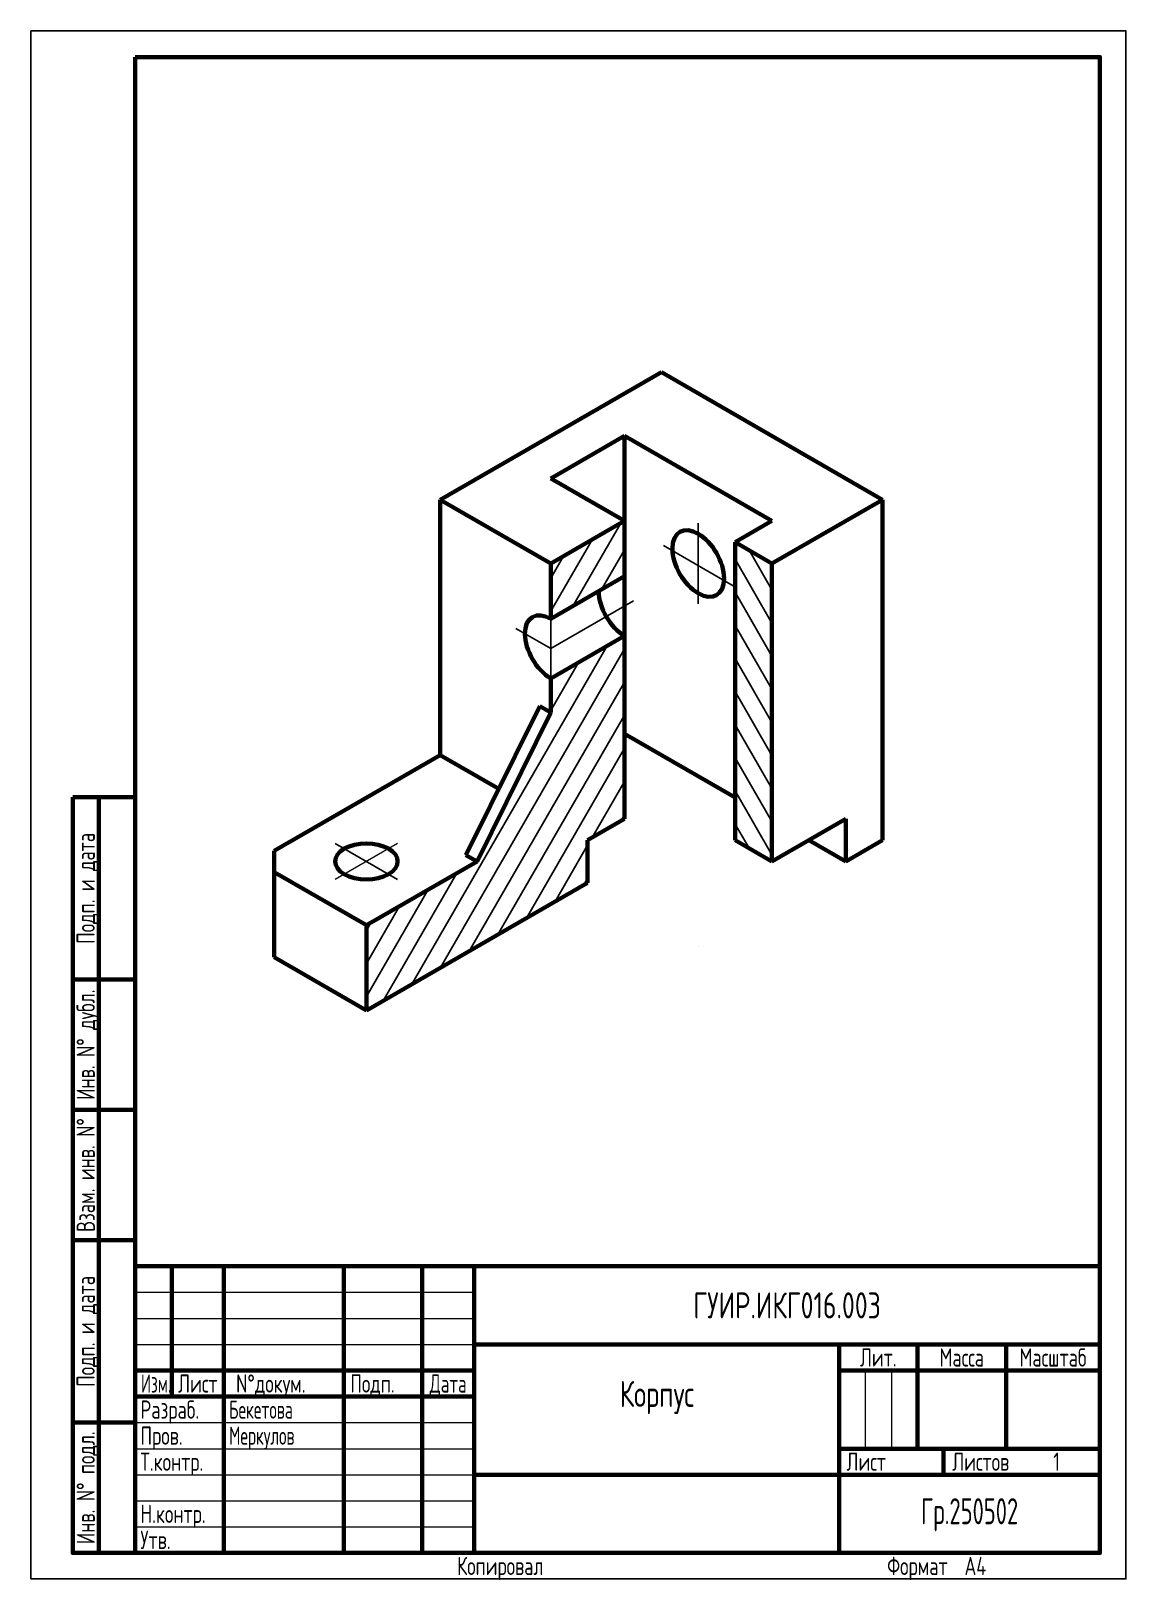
# Paper-space layout 'А4' of a CAD drawing. Header units: millimetres. Extents: x -3 to 207, y -3 to 294.
# The model-space entities are those that its viewports show. They can reach past a viewport. Long polylines and large blocks are cut down to what shows.
import ezdxf
from ezdxf.enums import TextEntityAlignment as Align

# ---------------------------------------------------------------- set-up
doc = ezdxf.new("R2010")
doc.units = ezdxf.units.MM
doc.linetypes.add('CENTER2', pattern=[28.575, 19.05, -3.175, 3.175, -3.175])
doc.linetypes.add('осевая2', pattern=[28.575, 19.05, -3.175, 3.175, -3.175])
doc.layers.add('1-оси', color=50, linetype='осевая2')
doc.layers.add('2-штриховка', color=7, linetype='Continuous', true_color=0x00c7c7)
for name, color, linetype, lineweight in [('PV-21B', 7, 'Continuous', 60), ('ОСИ', 1, 'CENTER2', 20), ('РАМКА', 7, 'Continuous', 60)]:
    doc.layers.add(name, color=color, linetype=linetype, lineweight=lineweight)
doc.layers.add('VPORTS', color=3, linetype='Continuous', plot=False)
doc.styles.add('СПДС', font='geniso.shx', dxfattribs={"width": 0.8})

# ---------------------------------------------------------------- blocks, each defined once
blk = doc.blocks.new('*U2')
at = {"color": 0, "linetype": 'Continuous', "lineweight": 25}
blk.add_lwpolyline([(-210, 0), (0, 0), (0, 297), (-210, 297)], close=True, dxfattribs=at)
at = {"color": 0, "linetype": 'Continuous', "lineweight": -2}
for points in [[(-190, 292), (-5, 292), (-5, 5), (-190, 5)], [(-202, 150), (-197, 150), (-197, 115), (-202, 115)], [(-197, 115), (-190, 115), (-190, 150), (-197, 150)], [(-202, 115), (-197, 115), (-197, 90), (-202, 90)], [(-197, 115), (-190, 115), (-190, 90), (-197, 90)], [(-202, 90), (-197, 90), (-197, 65), (-202, 65)], [(-197, 90), (-190, 90), (-190, 65), (-197, 65)], [(-202, 65), (-197, 65), (-197, 30), (-202, 30)], [(-197, 30), (-190, 30), (-190, 65), (-197, 65)], [(-202, 30), (-197, 30), (-197, 5), (-202, 5)], [(-197, 30), (-190, 30), (-190, 5), (-197, 5)]]:
    blk.add_lwpolyline(points, close=True, dxfattribs=at)
at = {"color": 0, "linetype": 'Continuous', "lineweight": 20, "style": 'СПДС', "width": 0.8}
for s, p in [('Подп. и дата', (-199.5, 132.5)), ('Инв. N%%D дубл.', (-199.5, 102.5)), ('Взам. инв. N%%D', (-199.5, 77.5)), ('Подп. и дата', (-199.5, 47.5)), ('Инв. N%%D подл.', (-199.5, 17.5))]:
    blk.add_text(s, height=3.5, rotation=90, dxfattribs=at).set_placement(p, align=Align.MIDDLE_CENTER)
blk = doc.blocks.new('*U3')
at = {"color": 0, "linetype": 'Continuous', "lineweight": -2}
for p, q in [((-178, 55), (-178, 30)), ((-168, 55), (-168, 0)), ((-145, 55), (-145, 0)), ((-130, 55), (-130, 0)), ((-120, 55), (-120, 0)), ((-120, 40), (0, 40)), ((-50, 40), (-50, 0)), ((-35, 40), (-35, 20)), ((-18, 40), (-18, 20)), ((-185, 35), (-120, 35)), ((0, 35), (-50, 35)), ((-185, 30), (-120, 30)), ((0, 20), (-50, 20)), ((-30, 20), (-30, 15)), ((0, 15), (-120, 15))]:
    blk.add_line(p, q, dxfattribs=at)
at = {"color": 0, "linetype": 'Continuous', "lineweight": 20}
for p, q in [((-185, 50), (-120, 50)), ((-185, 45), (-120, 45)), ((-185, 40), (-120, 40)), ((-45, 35), (-45, 20)), ((-40, 35), (-40, 20)), ((-185, 25), (-120, 25)), ((-185, 20), (-120, 20)), ((-185, 15), (-120, 15)), ((-185, 10), (-120, 10)), ((-185, 5), (-120, 5))]:
    blk.add_line(p, q, dxfattribs=at)
at = {"color": 0, "linetype": 'Continuous', "lineweight": -2}
blk.add_lwpolyline([(-185, 55), (0, 55), (0, 0), (-185, 0)], close=True, dxfattribs=at)
at = {"color": 0, "linetype": 'Continuous', "lineweight": 20, "style": 'СПДС'}
for s, width, p in [('Лит.', 0.8, (-42.5, 37.5)), ('Масса', 0.8, (-26.5, 37.5)), ('Масштаб', 0.8, (-9, 37.5)), ('Изм.', 0.7, (-181, 32.5)), ('Лист', 0.8, (-173, 32.5)), ('N%%Dдокум.', 0.8, (-159, 32.5)), ('Подп.', 0.8, (-139.5, 32.5)), ('Дата', 0.75, (-125, 32.5)), ('Лист', 0.8, (-44.82, 17.5)), ('Листов', 0.8, (-22.86, 17.5)), ('Копировал', 0.8, (-115, -2.5)), ('Формат', 0.8, (-35, -2.5))]:
    blk.add_text(s, height=3.5, dxfattribs=dict(at, width=width)).set_placement(p, align=Align.MIDDLE_CENTER)
at = {"color": 0, "linetype": 'Continuous', "lineweight": 20, "style": 'СПДС', "flags": 8}
for tag, height, width, p in [('IZM1', 3.5, 0.8, (-181.5, 50.75)), ('LIST1', 3.5, 0.8, (-173, 50.75)), ('NDOC1', 3.5, 0.7, (-157, 50.75)), ('DAT1', 3.5, 0.6, (-125, 50.75)), ('IZM2', 3.5, 0.8, (-181.5, 45.75)), ('LIST2', 3.5, 0.8, (-173, 45.75)), ('NDOC2', 3.5, 0.7, (-157, 45.75)), ('DAT2', 3.5, 0.6, (-125, 45.75)), ('OBOZNACHEN', 5, 0.8, (-60, 45)), ('IZM3', 3.5, 0.8, (-181.5, 40.75)), ('LIST3', 3.5, 0.8, (-173, 40.75)), ('NDOC3', 3.5, 0.7, (-157, 40.75)), ('DAT3', 3.5, 0.6, (-125, 40.75)), ('IZM4', 3.5, 0.8, (-181.5, 35.75)), ('LIST4', 3.5, 0.8, (-173, 35.75)), ('NDOC4', 3.5, 0.7, (-157, 35.75)), ('DAT4', 3.5, 0.6, (-125, 35.75)), ('NAME-PRODUKT1', 3.5, 0.8, (-85, 32.5)), ('NAME-PRODUKT2', 3.5, 0.8, (-85, 28)), ('DATE1', 3.5, 0.6, (-125, 25.75)), ('NAME-PRODUKT3', 3.5, 0.8, (-85, 23.5)), ('DATE2', 3.5, 0.6, (-125, 20.75)), ('DATE3', 3.5, 0.6, (-125, 15.75)), ('NAME-DOCUMENT', 3.5, 0.8, (-84.97, 16.5)), ('DATE4', 3.5, 0.6, (-125, 10.75)), ('NAME-MAT1', 3.5, 0.8, (-85, 10)), ('DATE5', 3.5, 0.6, (-125, 5.75)), ('NAME-MAT2', 3.5, 0.8, (-85, 5.5)), ('ORGANIZATION', 5, 0.7, (-25, 5.5)), ('ORGANIZATION1', 3.5, 0.8, (-25, 8)), ('ORGANIZATION2', 3.5, 0.8, (-25, 3)), ('DATE6', 3.5, 0.6, (-125, 0.75)), ('NAME-MAT3', 3.5, 0.8, (-85, 1))]:
    blk.add_attdef(tag, text='', height=height, dxfattribs=dict(at, width=width)).set_placement(p, align=Align.CENTER)
for tag, p, width in [('JOB1', (-184, 25.75), 0.8), ('NAME1', (-167, 25.75), 0.7), ('JOB2', (-184, 20.75), 0.8), ('NAME2', (-167, 20.75), 0.7), ('JOB3', (-184, 15.75), 0.8), ('NAME3', (-167, 15.75), 0.7), ('JOB4', (-184, 10.75), 0.8), ('NAME4', (-167, 10.75), 0.7), ('JOB5', (-184, 5.75), 0.8), ('NAME5', (-167, 5.75), 0.7), ('JOB6', (-184, 0.75), 0.8), ('NAME6', (-167, 0.75), 0.7), ('FORMAT', (-25.97, -4.25), 0.8)]:
    blk.add_attdef(tag, p, '', height=3.5, dxfattribs=dict(at, width=width))
at = {"color": 0, "linetype": 'Continuous', "lineweight": 20, "style": 'СПДС', "width": 0.8, "flags": 8}
for tag, p in [('STAGE', (-47.5, 27.5)), ('MASSA', (-26.5, 27.5)), ('SCALE', (-9, 27.5)), ('LIST', (-35, 17.5)), ('LISTS', (-8.32, 17.5))]:
    blk.add_attdef(tag, text='', height=3.5, dxfattribs=at).set_placement(p, align=Align.MIDDLE_CENTER)
blk = doc.blocks.new('*U25')
at = {"layer": 'PV-21B'}
for p, q in [((203.9, 268.15, 472.06), (223.9, 288.15, 512.06)), ((223.9, 288.15, 512.06), (233.9, 268.15, 502.06)), ((263.9, 268.15, 532.06), (223.9, 288.15, 512.06)), ((173.9, 283.15, 457.06), (172.24, 281.49, 453.72)), ((203.9, 268.15, 472.06), (173.9, 283.15, 457.06)), ((165.57, 274.82, 440.39), (172.24, 281.49, 453.72)), ((172.24, 281.49, 453.72), (180.57, 264.82, 445.39)), ((165.57, 274.82, 440.39), (173.9, 258.15, 432.06)), ((247.24, 261.49, 508.72), (240.57, 274.82, 515.39)), ((240.57, 274.82, 515.39), (253.9, 268.15, 522.06)), ((203.9, 268.15, 472.06), (209.2, 257.56, 466.76)), ((229.57, 263.82, 493.39), (233.9, 268.15, 502.06)), ((233.9, 268.15, 502.06), (247.24, 261.49, 508.72)), ((247.24, 261.49, 508.72), (253.9, 268.15, 522.06)), ((253.9, 268.15, 522.06), (267.24, 241.49, 508.72)), ((283.9, 228.15, 512.06), (263.9, 268.15, 532.06)), ((173.9, 258.15, 432.06), (180.57, 264.82, 445.39)), ((180.57, 264.82, 445.39), (200.57, 254.82, 455.39)), ((242.9, 257.15, 500.06), (229.57, 263.82, 493.39)), ((222.24, 256.49, 478.72), (224.9, 259.15, 484.06)), ((224.9, 259.15, 484.06), (238.24, 252.49, 490.72)), ((247.24, 261.49, 508.72), (242.9, 257.15, 500.06)), ((213.9, 238.15, 452.06), (173.9, 258.15, 432.06)), ((199.57, 256.82, 456.39), (221.24, 258.49, 479.72)), ((200.57, 254.82, 455.39), (199.57, 256.82, 456.39)), ((200.57, 254.82, 455.39), (222.24, 256.49, 478.72)), ((222.24, 256.49, 478.72), (221.24, 258.49, 479.72)), ((238.24, 252.49, 490.72), (242.9, 257.15, 500.06)), ((238.24, 252.49, 490.72), (223.9, 238.15, 462.06)), ((230.57, 244.82, 475.39), (240.57, 224.82, 465.39)), ((237.24, 221.49, 458.72), (260.57, 244.82, 505.39)), ((260.57, 244.82, 505.39), (263.9, 238.15, 502.06)), ((267.24, 241.49, 508.72), (260.57, 244.82, 505.39)), ((217.24, 241.49, 458.72), (213.9, 238.15, 452.06)), ((223.9, 238.15, 462.06), (217.24, 241.49, 458.72)), ((263.9, 238.15, 502.06), (240.57, 214.82, 455.39)), ((263.9, 238.15, 502.06), (283.9, 228.15, 512.06)), ((257.24, 201.49, 458.72), (283.9, 228.15, 512.06)), ((240.57, 214.82, 455.39), (237.24, 221.49, 458.72)), ((240.57, 214.82, 455.39), (253.9, 208.15, 462.06)), ((250.57, 204.82, 455.39), (247.24, 211.49, 458.72)), ((253.9, 208.15, 462.06), (250.57, 204.82, 455.39)), ((250.57, 204.82, 455.39), (257.24, 201.49, 458.72))]:
    blk.add_line(p, q, dxfattribs=at)
at = {"layer": 'PV-21B', "extrusion": (0.57735, 0.57735, -0.57735)}
for centre, major_axis, start_param, end_param in [((185.57, 269.82, 455.39), (4.24, -4.24), -3.926991, 2.356194), ((227.24, 261.49, 488.72), (0, 4.95, 4.95), -2.356194, 0.785398), ((253.9, 248.15, 502.06), (0, -4.95, -4.95), -3.926991, 2.356194)]:
    blk.add_ellipse(centre, major_axis=major_axis, ratio=0.57735, start_param=start_param, end_param=end_param, dxfattribs=at)
at = {"layer": 'PV-21B', "extrusion": (-0.57735, -0.57735, 0.57735)}
blk.add_ellipse((240.57, 254.82, 495.39), major_axis=(0, -4.95, -4.95), ratio=0.57735, start_param=-2.356194, end_param=-0.785398, dxfattribs=at)
blk = doc.blocks.new('*U26')
at = {"layer": 'PV-21B'}
for p, q in [((203.9, 268.15, 472.06), (223.9, 288.15, 512.06)), ((223.9, 288.15, 512.06), (233.9, 268.15, 502.06)), ((263.9, 268.15, 532.06), (223.9, 288.15, 512.06)), ((173.9, 283.15, 457.06), (172.24, 281.49, 453.72)), ((203.9, 268.15, 472.06), (173.9, 283.15, 457.06)), ((165.57, 274.82, 440.39), (172.24, 281.49, 453.72)), ((172.24, 281.49, 453.72), (180.57, 264.82, 445.39)), ((165.57, 274.82, 440.39), (173.9, 258.15, 432.06)), ((247.24, 261.49, 508.72), (240.57, 274.82, 515.39)), ((240.57, 274.82, 515.39), (253.9, 268.15, 522.06)), ((203.9, 268.15, 472.06), (209.2, 257.56, 466.76)), ((229.57, 263.82, 493.39), (233.9, 268.15, 502.06)), ((233.9, 268.15, 502.06), (247.24, 261.49, 508.72)), ((247.24, 261.49, 508.72), (253.9, 268.15, 522.06)), ((253.9, 268.15, 522.06), (267.24, 241.49, 508.72)), ((283.9, 228.15, 512.06), (263.9, 268.15, 532.06)), ((173.9, 258.15, 432.06), (180.57, 264.82, 445.39)), ((180.57, 264.82, 445.39), (200.57, 254.82, 455.39)), ((242.9, 257.15, 500.06), (229.57, 263.82, 493.39)), ((222.24, 256.49, 478.72), (224.9, 259.15, 484.06)), ((224.9, 259.15, 484.06), (238.24, 252.49, 490.72)), ((247.24, 261.49, 508.72), (242.9, 257.15, 500.06)), ((213.9, 238.15, 452.06), (173.9, 258.15, 432.06)), ((199.57, 256.82, 456.39), (221.24, 258.49, 479.72)), ((200.57, 254.82, 455.39), (199.57, 256.82, 456.39)), ((200.57, 254.82, 455.39), (222.24, 256.49, 478.72)), ((222.24, 256.49, 478.72), (221.24, 258.49, 479.72)), ((238.24, 252.49, 490.72), (242.9, 257.15, 500.06)), ((238.24, 252.49, 490.72), (223.9, 238.15, 462.06)), ((230.57, 244.82, 475.39), (240.57, 224.82, 465.39)), ((237.24, 221.49, 458.72), (260.57, 244.82, 505.39)), ((260.57, 244.82, 505.39), (263.9, 238.15, 502.06)), ((267.24, 241.49, 508.72), (260.57, 244.82, 505.39)), ((217.24, 241.49, 458.72), (213.9, 238.15, 452.06)), ((223.9, 238.15, 462.06), (217.24, 241.49, 458.72)), ((263.9, 238.15, 502.06), (240.57, 214.82, 455.39)), ((263.9, 238.15, 502.06), (283.9, 228.15, 512.06)), ((257.24, 201.49, 458.72), (283.9, 228.15, 512.06)), ((240.57, 214.82, 455.39), (237.24, 221.49, 458.72)), ((240.57, 214.82, 455.39), (253.9, 208.15, 462.06)), ((250.57, 204.82, 455.39), (247.24, 211.49, 458.72)), ((253.9, 208.15, 462.06), (250.57, 204.82, 455.39)), ((250.57, 204.82, 455.39), (257.24, 201.49, 458.72))]:
    blk.add_line(p, q, dxfattribs=at)
at = {"layer": 'PV-21B', "extrusion": (0.57735, 0.57735, -0.57735)}
for centre, major_axis, start_param, end_param in [((185.57, 269.82, 455.39), (4.24, -4.24), -7.068583, -0.785398), ((227.24, 261.49, 488.72), (0, 4.95, 4.95), -2.356194, 0.785398), ((253.9, 248.15, 502.06), (0, -4.95, -4.95), -3.926991, 2.356194)]:
    blk.add_ellipse(centre, major_axis=major_axis, ratio=0.57735, start_param=start_param, end_param=end_param, dxfattribs=at)
at = {"layer": 'PV-21B', "extrusion": (-0.57735, -0.57735, 0.57735)}
blk.add_ellipse((240.57, 254.82, 495.39), major_axis=(0, -4.95, -4.95), ratio=0.57735, start_param=-2.356194, end_param=-0.785398, dxfattribs=at)

msp = doc.modelspace()

# ---------------------------------------------------------------- hatches: boundary and pattern name
at = {"layer": '2-штриховка'}
h = msp.add_hatch(dxfattribs=at)
h.set_pattern_fill('ANSI31', color=256, angle=15)
h.set_pattern_definition([(60, (229.9748, -434.0174), (-2.74963, 1.5875), [])])
h.paths.add_polyline_path([(219.9, 166.99), (205.76, 158.83), (205.76, 152.3), (191.61, 123.72), (170.4, 111.47), (170.4, 95.14), (212.83, 119.64), (212.83, 127.8), (219.9, 131.89)])
h.paths.add_polyline_path([(219.9, 178.43), (219.9, 189.04), (205.76, 180.88), (205.76, 170.26)])
h = msp.add_hatch(dxfattribs=at)
h.set_pattern_fill('ANSI31', color=256, angle=75)
h.set_pattern_definition([(120, (229.9748, -434.0174), (-2.74963, -1.5875), [])])
h.paths.add_polyline_path([(248.18, 180.88), (241.11, 184.96), (241.11, 127.8), (248.18, 123.72)])

# ---------------------------------------------------------------- linework, layer by layer
at = {"extrusion": (0, 0.816497, 0.57735)}
msp.add_line((234.04, 107.39, -765.67), (234.04, 107.39, -765.67), dxfattribs=at)
at = {"layer": '1-оси'}
for p, q in [((234.04, 173.16), (234.04, 188.59)), ((240.71, 176.62), (227.37, 184.32)), ((219.9, 178.43), (219.9, 166.99)), ((205.76, 164.55), (221.63, 173.71)), ((205.76, 170.26), (205.76, 158.83)), ((205.76, 164.55), (199.07, 168.4)), ((176.38, 120.27), (164.43, 127.17))]:
    msp.add_line(p, q, dxfattribs=at)
at = {"layer": 'ОСИ'}
msp.add_line((176.38, 127.17), (164.43, 120.27), dxfattribs=at)

# ---------------------------------------------------------------- block references
at = {"layer": 'PV-21B', "extrusion": (0, 0.816497, 0.57735), "rotation": 225}
for name in ['*U25', '*U26']:
    msp.add_blockref(name, (-229.97, 250.58, -354.37), dxfattribs=at)

psp = doc.layouts.new('А4')

# ---------------------------------------------------------------- block references
at = {"layer": 'РАМКА'}
psp.add_blockref('*U2', (206.66, -3.06), dxfattribs=at)
ref = psp.add_blockref('*U3', (201.66, 1.94), dxfattribs=at)
ref.add_attrib('OBOZNACHEN', 'ГУИР.ИКГ016.003', dxfattribs={"layer": '0', "color": 0, "linetype": 'Continuous', "lineweight": 20, "height": 5, "style": 'СПДС', "width": 0.8}).set_placement((141.66, 46.94), align=Align.CENTER)
ref.add_attrib('NAME-PRODUKT2', 'Корпус', dxfattribs={"layer": '0', "color": 0, "linetype": 'Continuous', "lineweight": 20, "height": 5, "style": 'СПДС', "width": 0.8}).set_placement((116.66, 29.94), align=Align.CENTER)
ref.add_attrib('ORGANIZATION', 'Гр.250502', dxfattribs={"layer": '0', "color": 0, "linetype": 'Continuous', "lineweight": 20, "height": 5, "style": 'СПДС', "width": 0.7}).set_placement((176.66, 7.44), align=Align.CENTER)
ref.add_attrib('JOB1', 'Разраб.', (17.66, 27.69), dxfattribs={"layer": '0', "color": 0, "linetype": 'Continuous', "lineweight": 20, "height": 3.5, "style": 'СПДС', "width": 0.8})
ref.add_attrib('NAME1', 'Бекетова', (34.66, 27.69), dxfattribs={"layer": '0', "color": 0, "linetype": 'Continuous', "lineweight": 20, "height": 3.5, "style": 'СПДС', "width": 0.7})
ref.add_attrib('JOB2', 'Пров.', (17.66, 22.69), dxfattribs={"layer": '0', "color": 0, "linetype": 'Continuous', "lineweight": 20, "height": 3.5, "style": 'СПДС', "width": 0.8})
ref.add_attrib('NAME2', 'Меркулов', (34.66, 22.69), dxfattribs={"layer": '0', "color": 0, "linetype": 'Continuous', "lineweight": 20, "height": 3.5, "style": 'СПДС', "width": 0.7})
ref.add_attrib('JOB3', 'Т.контр.', (17.66, 17.69), dxfattribs={"layer": '0', "color": 0, "linetype": 'Continuous', "lineweight": 20, "height": 3.5, "style": 'СПДС', "width": 0.8})
ref.add_attrib('JOB5', 'Н.контр.', (17.66, 7.69), dxfattribs={"layer": '0', "color": 0, "linetype": 'Continuous', "lineweight": 20, "height": 3.5, "style": 'СПДС', "width": 0.8})
ref.add_attrib('JOB6', 'Утв.', (17.66, 2.69), dxfattribs={"layer": '0', "color": 0, "linetype": 'Continuous', "lineweight": 20, "height": 3.5, "style": 'СПДС', "width": 0.8})
ref.add_attrib('FORMAT', 'A4', (175.69, -2.31), dxfattribs={"layer": '0', "color": 0, "linetype": 'Continuous', "lineweight": 20, "height": 3.5, "style": 'СПДС', "width": 0.8})
ref.add_attrib('LISTS', '1', dxfattribs={"layer": '0', "color": 0, "linetype": 'Continuous', "lineweight": 20, "height": 3.5, "style": 'СПДС', "width": 0.8}).set_placement((193.34, 19.44), align=Align.MIDDLE_CENTER)

# ---------------------------------------------------------------- viewports
at = {"layer": 'VPORTS'}
psp.add_viewport(center=(109.16, 172.94), size=(185, 232), view_center_point=(218.57, 162.05), view_height=232, dxfattribs=at)

doc.saveas('drawing.dxf')
